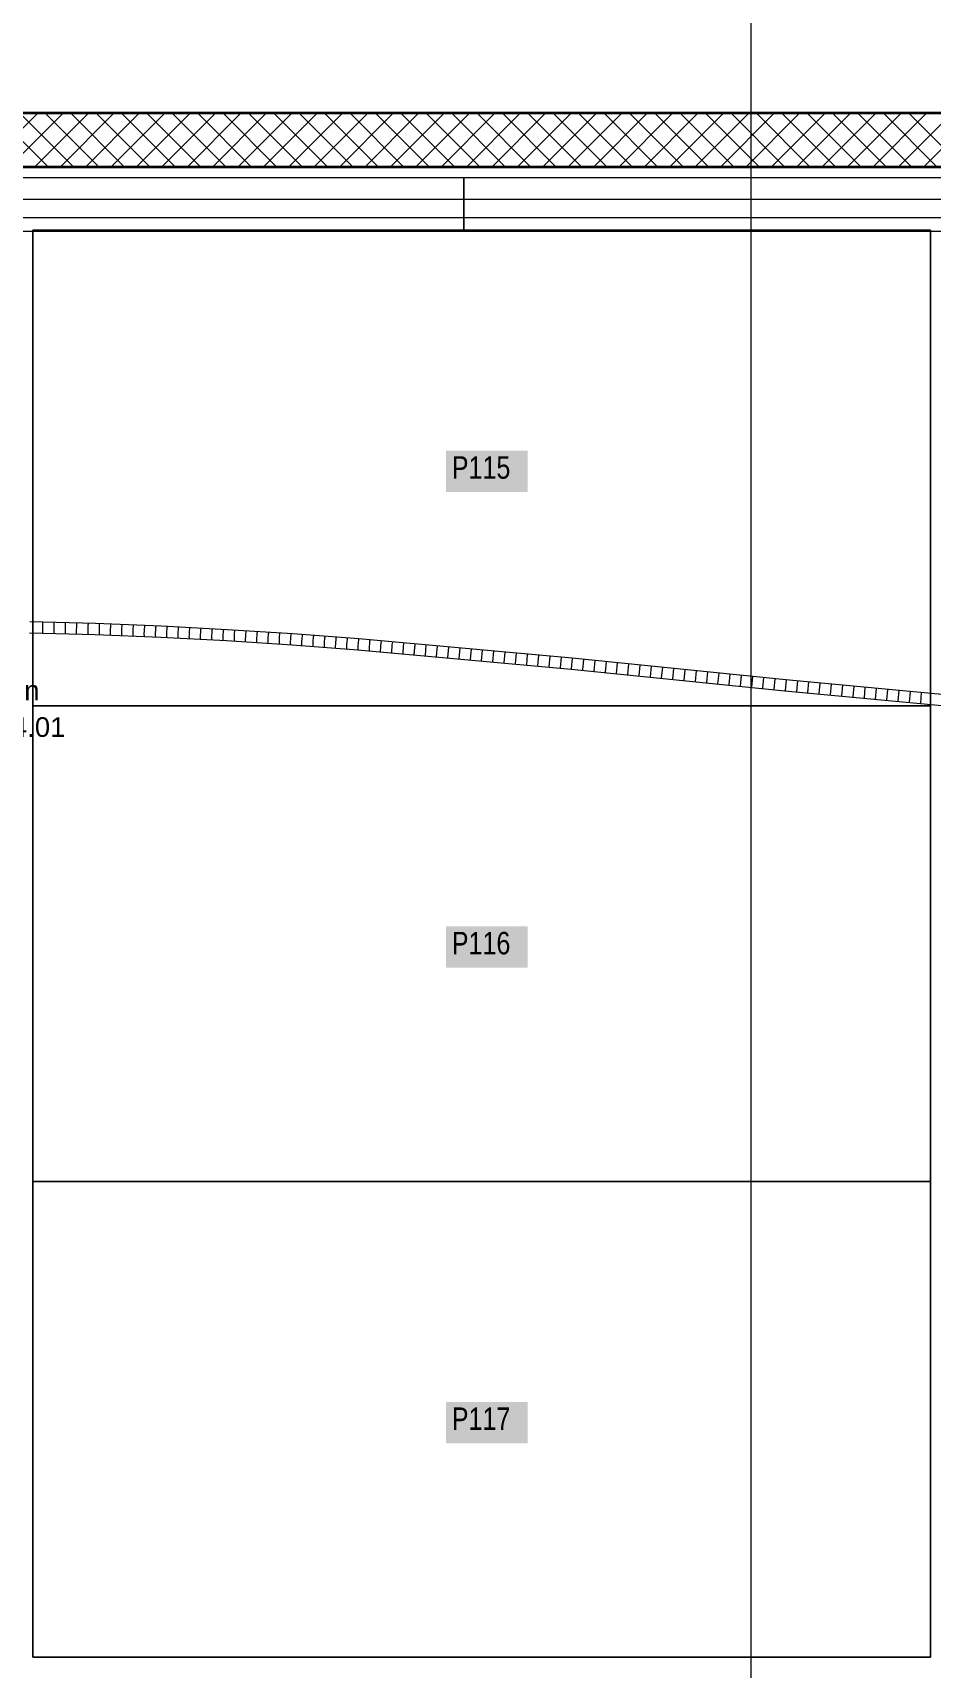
# Model space of a CAD drawing. Extents: x -882 to 613, y -179 to 707.
# Drawn here: x -194.5 to -94.4, y 391 to 573.3 of the extents above; entities that cross this region are included whole.
import ezdxf
from ezdxf.lldxf.tags import DXFTag

# ---------------------------------------------------------------- set-up
doc = ezdxf.new("R2010")
doc.units = 0
doc.layers.get('0').update_dxf_attribs({"lineweight": 13})
for name, color, linetype, lineweight, true_color in [('A-DETL-____-OTLN', 5, 'Continuous', 9, 0x0000ff), ('EL01_WAN_Röhre Decke', 1, 'Continuous', 13, 0xff0000), ('EL01_WAN_Röhre Decke Typ', 1, 'Continuous', 13, 0xff0000), ('EL01_WAN_Trassen', 40, 'Continuous', 13, 0xffbf00)]:
    doc.layers.add(name, color=color, linetype=linetype, lineweight=lineweight, true_color=true_color)
for name, color, linetype, lineweight in [('A-FLOR-____-OTLN', 7, 'Continuous', 9), ('A-WALL-____-MCUT', 7, 'Continuous', 35), ('A-WALL-____-PATT', 7, 'Continuous', 35), ('C-PRKG-____-IDEN', 7, 'Continuous', 5), ('C-PRKG-____-OTLN', 7, 'Continuous', 9), ('S-GRID-____-OTLN', 7, 'Continuous', 5)]:
    doc.layers.add(name, color=color, linetype=linetype, lineweight=lineweight)
doc.styles.get("Standard").update_dxf_attribs({"font": 'arial.ttf'})
tags = doc.linetypes.add('_Rasterlinie_', pattern=[0.375, 0.2, -0.05, 0.075, -0.05]).pattern_tags.tags
tags[10:11] = [DXFTag(74, 4), DXFTag(75, 0), DXFTag(340, '0'), DXFTag(46, 1.0), DXFTag(50, 0.0), DXFTag(44, 0.0), DXFTag(45, 0.0)]
tags[8:9] = [DXFTag(74, 4), DXFTag(75, 0), DXFTag(340, '0'), DXFTag(46, 1.0), DXFTag(50, 0.0), DXFTag(44, 0.0), DXFTag(45, 0.0)]
tags[6:7] = [DXFTag(74, 4), DXFTag(75, 0), DXFTag(340, '0'), DXFTag(46, 1.0), DXFTag(50, 0.0), DXFTag(44, 0.0), DXFTag(45, 0.0)]
tags[4:5] = [DXFTag(74, 4), DXFTag(75, 0), DXFTag(340, '0'), DXFTag(46, 1.0), DXFTag(50, 0.0), DXFTag(44, 0.0), DXFTag(45, 0.0)]
tags = doc.linetypes.add('Gestrichelt', pattern=[0.1, 0.05, -0.05]).pattern_tags.tags
tags[6:7] = [DXFTag(74, 4), DXFTag(75, 0), DXFTag(340, '0'), DXFTag(46, 1.0), DXFTag(50, 0.0), DXFTag(44, 0.0), DXFTag(45, 0.0)]
tags[4:5] = [DXFTag(74, 4), DXFTag(75, 0), DXFTag(340, '0'), DXFTag(46, 1.0), DXFTag(50, 0.0), DXFTag(44, 0.0), DXFTag(45, 0.0)]

# ---------------------------------------------------------------- blocks, each defined once
blk = doc.blocks.new('Referenz-A0UJ2IESXE', base_point=(-902.38, -164.15))
at = {"layer": 'A-DETL-____-OTLN', "color": 0, "linetype": 'Gestrichelt', "ltscale": 0.13}
blk.add_line((-394.51, 552.68), (-56.71, 552.68), dxfattribs=at)
at = {"layer": 'A-FLOR-____-OTLN', "color": 0, "linetype": 'Continuous', "ltscale": 0.13}
for p, q in [((-56.11, 558.28), (-394.51, 558.28)), ((-56.71, 554.69), (-394.51, 554.69))]:
    blk.add_line(p, q, dxfattribs=at)
at = {"layer": 'A-WALL-____-MCUT', "color": 0, "linetype": 'Continuous', "ltscale": 0.35}
for p, q in [((368.89, 564.29), (-640.67, 564.29)), ((-56.11, 558.29), (-394.51, 558.29))]:
    blk.add_line(p, q, dxfattribs=at)
at = {"layer": 'A-WALL-____-PATT', "color": 0, "linetype": 'Continuous', "lineweight": 9, "ltscale": 0.13}
for p, q in [((-199.96, 558.29), (-193.96, 564.29)), ((-192.77, 558.29), (-198.77, 564.29)), ((-197.13, 558.29), (-191.13, 564.29)), ((-189.94, 558.29), (-195.94, 564.29)), ((-194.3, 558.29), (-188.3, 564.29)), ((-187.11, 558.29), (-193.11, 564.29)), ((-191.47, 558.29), (-185.47, 564.29)), ((-184.28, 558.29), (-190.28, 564.29)), ((-188.64, 558.29), (-182.64, 564.29)), ((-181.45, 558.29), (-187.45, 564.29)), ((-185.81, 558.29), (-179.81, 564.29)), ((-178.62, 558.29), (-184.62, 564.29)), ((-182.99, 558.29), (-176.99, 564.29)), ((-175.79, 558.29), (-181.79, 564.29)), ((-180.16, 558.29), (-174.16, 564.29)), ((-172.97, 558.29), (-178.97, 564.29)), ((-177.33, 558.29), (-171.33, 564.29)), ((-170.14, 558.29), (-176.14, 564.29)), ((-174.5, 558.29), (-168.5, 564.29)), ((-167.31, 558.29), (-173.31, 564.29)), ((-171.67, 558.29), (-165.67, 564.29)), ((-164.48, 558.29), (-170.48, 564.29)), ((-168.84, 558.29), (-162.84, 564.29)), ((-161.65, 558.29), (-167.65, 564.29)), ((-166.01, 558.29), (-160.01, 564.29)), ((-158.82, 558.29), (-164.82, 564.29)), ((-163.19, 558.29), (-157.19, 564.29)), ((-156, 558.29), (-162, 564.29)), ((-160.36, 558.29), (-154.36, 564.29)), ((-153.17, 558.29), (-159.17, 564.29)), ((-157.53, 558.29), (-151.53, 564.29)), ((-150.34, 558.29), (-156.34, 564.29)), ((-154.7, 558.29), (-148.7, 564.29)), ((-147.51, 558.29), (-153.51, 564.29)), ((-151.87, 558.29), (-145.87, 564.29)), ((-144.68, 558.29), (-150.68, 564.29)), ((-149.04, 558.29), (-143.04, 564.29)), ((-141.85, 558.29), (-147.85, 564.29)), ((-146.22, 558.29), (-140.22, 564.29)), ((-139.02, 558.29), (-145.02, 564.29)), ((-143.39, 558.29), (-137.39, 564.29)), ((-136.2, 558.29), (-142.2, 564.29)), ((-140.56, 558.29), (-134.56, 564.29)), ((-133.37, 558.29), (-139.37, 564.29)), ((-137.73, 558.29), (-131.73, 564.29)), ((-130.54, 558.29), (-136.54, 564.29)), ((-134.9, 558.29), (-128.9, 564.29)), ((-127.71, 558.29), (-133.71, 564.29)), ((-132.07, 558.29), (-126.07, 564.29)), ((-124.88, 558.29), (-130.88, 564.29)), ((-129.25, 558.29), (-123.25, 564.29)), ((-122.05, 558.29), (-128.05, 564.29)), ((-126.42, 558.29), (-120.42, 564.29)), ((-119.23, 558.29), (-125.23, 564.29)), ((-123.59, 558.29), (-117.59, 564.29)), ((-116.4, 558.29), (-122.4, 564.29)), ((-120.76, 558.29), (-114.76, 564.29)), ((-113.57, 558.29), (-119.57, 564.29)), ((-117.93, 558.29), (-111.93, 564.29)), ((-110.74, 558.29), (-116.74, 564.29)), ((-115.1, 558.29), (-109.1, 564.29)), ((-107.91, 558.29), (-113.91, 564.29)), ((-112.27, 558.29), (-106.27, 564.29)), ((-105.08, 558.29), (-111.08, 564.29)), ((-109.45, 558.29), (-103.45, 564.29)), ((-102.26, 558.29), (-108.26, 564.29)), ((-106.62, 558.29), (-100.62, 564.29)), ((-99.43, 558.29), (-105.43, 564.29)), ((-103.79, 558.29), (-97.79, 564.29)), ((-96.6, 558.29), (-102.6, 564.29)), ((-100.96, 558.29), (-94.96, 564.29)), ((-93.77, 558.29), (-99.77, 564.29)), ((-98.13, 558.29), (-92.13, 564.29)), ((-90.94, 558.29), (-96.94, 564.29)), ((-95.3, 558.29), (-89.3, 564.29))]:
    blk.add_line(p, q, dxfattribs=at)
at = {"layer": 'C-PRKG-____-IDEN', "color": 7, "linetype": 'Continuous', "ltscale": 0.13, "true_color": 0xffffff}
for points in [[(-148.47, 522.1), (-139.4, 522.1), (-148.47, 526.7)], [(-139.4, 522.1), (-148.47, 526.7), (-139.4, 526.7)], [(-148.47, 469.11), (-139.4, 469.11), (-148.47, 473.71)], [(-139.4, 469.11), (-148.47, 473.71), (-139.4, 473.71)], [(-148.47, 416.12), (-139.4, 416.12), (-148.47, 420.72)], [(-139.4, 416.12), (-148.47, 420.72), (-139.4, 420.72)]]:
    blk.add_solid(points, dxfattribs=at)
at = {"layer": 'C-PRKG-____-OTLN', "color": 0, "linetype": 'Continuous', "ltscale": 0.13}
for p, q in [((-194.51, 551.26), (-194.51, 498.27)), ((-94.51, 551.26), (-194.51, 551.26)), ((-94.51, 551.26), (-194.51, 551.26)), ((-194.51, 551.26), (-194.51, 498.27)), ((-194.51, 498.27), (-194.51, 551.26)), ((-194.51, 551.26), (-94.51, 551.26)), ((-194.51, 551.26), (-194.51, 551.26)), ((-94.51, 551.26), (-94.51, 498.27)), ((-94.51, 498.27), (-94.51, 551.26)), ((-94.51, 551.26), (-94.51, 498.27)), ((-94.51, 551.26), (-94.51, 551.26)), ((-194.51, 498.27), (-194.51, 445.28)), ((-94.51, 498.27), (-194.51, 498.27)), ((-94.51, 498.27), (-194.51, 498.27)), ((-194.51, 498.27), (-194.51, 445.28)), ((-194.51, 445.28), (-194.51, 498.27)), ((-194.51, 498.27), (-94.51, 498.27)), ((-194.51, 498.27), (-194.51, 498.27)), ((-94.51, 498.27), (-194.51, 498.27)), ((-194.51, 498.27), (-94.51, 498.27)), ((-94.51, 498.27), (-194.51, 498.27)), ((-194.51, 498.27), (-194.51, 498.27)), ((-94.51, 498.27), (-94.51, 445.28)), ((-94.51, 445.28), (-94.51, 498.27)), ((-94.51, 498.27), (-94.51, 445.28)), ((-94.51, 498.27), (-94.51, 498.27)), ((-94.51, 498.27), (-94.51, 498.27)), ((-194.51, 445.28), (-194.51, 392.29)), ((-94.51, 445.28), (-194.51, 445.28)), ((-94.51, 445.28), (-194.51, 445.28)), ((-194.51, 445.28), (-194.51, 392.29)), ((-194.51, 392.29), (-194.51, 445.28)), ((-194.51, 445.28), (-94.51, 445.28)), ((-194.51, 445.28), (-194.51, 445.28)), ((-94.51, 445.28), (-194.51, 445.28)), ((-194.51, 445.28), (-94.51, 445.28)), ((-94.51, 445.28), (-194.51, 445.28)), ((-194.51, 445.28), (-194.51, 445.28)), ((-94.51, 445.28), (-94.51, 392.29)), ((-94.51, 392.29), (-94.51, 445.28)), ((-94.51, 445.28), (-94.51, 392.29)), ((-94.51, 445.28), (-94.51, 445.28)), ((-94.51, 445.28), (-94.51, 445.28)), ((-94.51, 392.29), (-194.51, 392.29)), ((-194.51, 392.29), (-94.51, 392.29)), ((-94.51, 392.29), (-194.51, 392.29)), ((-194.51, 392.29), (-194.51, 392.29)), ((-94.51, 392.29), (-94.51, 392.29))]:
    blk.add_line(p, q, dxfattribs=at)
at = {"layer": 'S-GRID-____-OTLN', "color": 0, "linetype": '_Rasterlinie_', "ltscale": 0.13}
blk.add_line((-114.51, -157.46), (-114.51, 660.29), dxfattribs=at)
at = {"layer": 'C-PRKG-____-IDEN', "color": 0, "linetype": 'Continuous', "ltscale": 0.13, "char_height": 2.5, "attachment_point": 1}
for s, insert in [('{\\W0.8;\\fArial;P115}', (-147.84, 526.08)), ('{\\W0.8;\\fArial;P116}', (-147.84, 473.09)), ('{\\W0.8;\\fArial;P117}', (-147.84, 420.1))]:
    blk.add_mtext(s, dxfattribs=dict(at, insert=insert))
blk = doc.blocks.new('Kabelkanal-A0UJ2IF8XE', base_point=(-146.51, 551.13))
at = {"color": 0, "linetype": 'ByBlock', "lineweight": -2, "ltscale": 0.13}
for p, q in [((-146.51, 551.13), (-146.51, 557.13)), ((-146.51, 557.13), (-86.51, 557.13)), ((-86.51, 557.13), (-86.51, 551.13)), ((-86.51, 551.13), (-146.51, 551.13))]:
    blk.add_line(p, q, dxfattribs=at)
blk = doc.blocks.new('Kabelkanal-A0UJ2IGIXE', base_point=(-206.51, 551.13))
at = {"color": 0, "linetype": 'ByBlock', "lineweight": -2, "ltscale": 0.13}
for p, q in [((-206.51, 551.13), (-206.51, 557.13)), ((-206.51, 557.13), (-146.51, 557.13)), ((-146.51, 557.13), (-146.51, 551.13)), ((-146.51, 551.13), (-206.51, 551.13))]:
    blk.add_line(p, q, dxfattribs=at)
blk = doc.blocks.new('MText-A0UJ2IK2XE', base_point=(-220.88, 482.33))
at = {"color": 0, "linetype": 'ByBlock', "lineweight": -2, "ltscale": 0.13, "char_height": 2.1875, "attachment_point": 1}
for s, insert in [('{\\fArial;UP-Schlaufkästen}', (-218.22, 501.09)), ('{\\fArial;Agro}', (-220.88, 497)), ('{\\fArial;Art.-Nr.:}', (-213.58, 497)), ('{\\fArial;9914.01}', (-201.92, 497)), ('{\\fArial;Länge:}', (-216.62, 492.73)), ('{\\fArial;250}', (-206.58, 492.73)), ('{\\fArial;mm}', (-200.51, 492.73)), ('{\\fArial;Breite:}', (-216.37, 488.64)), ('{\\fArial;105}', (-206.58, 488.64)), ('{\\fArial;mm}', (-200.77, 488.64)), ('{\\fArial;Tiefe:}', (-215, 484.52)), ('{\\fArial;94}', (-206.46, 484.52)), ('{\\fArial;mm}', (-202.14, 484.52))]:
    blk.add_mtext(s, dxfattribs=dict(at, insert=insert))
blk = doc.blocks.new('Flexrohr-A0UJ2ILMXE', base_point=(-202.2, 495.35))
at = {"color": 0, "linetype": 'ByBlock', "lineweight": -2, "ltscale": 0.13}
for p, q in [((-194.85, 507.65), (-187.51, 507.47)), ((-193.39, 506.4), (-193.37, 507.58)), ((-192.14, 506.36), (-192.11, 507.55)), ((-190.88, 506.33), (-190.85, 507.52)), ((-189.62, 506.3), (-189.59, 507.49)), ((-188.38, 506.95), (-188.39, 506.78)), ((-188.39, 506.78), (-188.39, 506.61)), ((-188.39, 506.61), (-188.39, 506.47)), ((-188.37, 507.11), (-188.38, 506.95)), ((-188.36, 507.26), (-188.37, 507.11)), ((-188.35, 507.38), (-188.36, 507.26)), ((-188.34, 507.46), (-188.35, 507.38)), ((-187.51, 507.47), (-180.18, 507.18)), ((-187.12, 507.08), (-187.13, 506.91)), ((-187.13, 506.91), (-187.13, 506.74)), ((-187.13, 506.74), (-187.13, 506.58)), ((-187.11, 507.22), (-187.12, 507.08)), ((-187.1, 507.34), (-187.11, 507.22)), ((-187.08, 507.42), (-187.1, 507.34)), ((-185.87, 506.86), (-185.88, 506.69)), ((-185.88, 506.69), (-185.88, 506.53)), ((-185.86, 507.03), (-185.87, 506.86)), ((-185.85, 507.17), (-185.86, 507.03)), ((-185.84, 507.29), (-185.85, 507.17)), ((-185.83, 507.37), (-185.84, 507.29)), ((-184.62, 506.64), (-184.63, 506.48)), ((-184.61, 506.98), (-184.62, 506.81)), ((-184.62, 506.81), (-184.62, 506.64)), ((-184.6, 507.12), (-184.61, 506.98)), ((-184.58, 507.24), (-184.6, 507.12)), ((-184.57, 507.32), (-184.58, 507.24)), ((-183.36, 506.76), (-183.37, 506.59)), ((-183.37, 506.59), (-183.37, 506.43)), ((-183.35, 506.93), (-183.36, 506.76)), ((-183.34, 507.07), (-183.35, 506.93)), ((-183.33, 507.19), (-183.34, 507.07)), ((-183.31, 507.27), (-183.33, 507.19)), ((-182.1, 506.88), (-182.11, 506.71)), ((-182.11, 506.71), (-182.11, 506.54)), ((-182.08, 507.02), (-182.1, 506.88)), ((-182.07, 507.14), (-182.08, 507.02)), ((-182.06, 507.22), (-182.07, 507.14)), ((-180.85, 506.66), (-180.86, 506.49)), ((-180.84, 506.83), (-180.85, 506.66)), ((-180.83, 506.97), (-180.84, 506.83)), ((-180.81, 507.09), (-180.83, 506.97)), ((-180.8, 507.17), (-180.81, 507.09)), ((-180.18, 507.18), (-172.85, 506.79)), ((-179.6, 506.61), (-179.61, 506.43)), ((-179.59, 506.77), (-179.6, 506.61)), ((-179.57, 506.91), (-179.59, 506.77)), ((-179.56, 507.03), (-179.57, 506.91)), ((-179.54, 507.11), (-179.56, 507.03)), ((-178.33, 506.7), (-178.34, 506.54)), ((-178.32, 506.85), (-178.33, 506.7)), ((-178.3, 506.97), (-178.32, 506.85)), ((-178.29, 507.04), (-178.3, 506.97)), ((-177.08, 506.64), (-177.09, 506.47)), ((-177.06, 506.78), (-177.08, 506.64)), ((-177.05, 506.9), (-177.06, 506.78)), ((-177.03, 506.98), (-177.05, 506.9)), ((-175.81, 506.72), (-175.82, 506.57)), ((-175.79, 506.83), (-175.81, 506.72)), ((-175.78, 506.91), (-175.79, 506.83)), ((-174.56, 506.65), (-174.57, 506.5)), ((-174.54, 506.77), (-174.56, 506.65)), ((-174.52, 506.84), (-174.54, 506.77)), ((-173.28, 506.7), (-173.3, 506.58)), ((-173.27, 506.78), (-173.28, 506.7)), ((-172.85, 506.79), (-165.53, 506.32)), ((-172.03, 506.62), (-172.05, 506.51)), ((-172.01, 506.7), (-172.03, 506.62)), ((-170.76, 506.62), (-170.78, 506.54)), ((-194.87, 506.39), (-187.55, 506.21)), ((-188.39, 506.47), (-188.39, 506.35)), ((-188.39, 506.35), (-188.38, 506.27)), ((-187.55, 506.21), (-180.24, 505.92)), ((-187.13, 506.58), (-187.13, 506.43)), ((-187.13, 506.43), (-187.13, 506.31)), ((-187.13, 506.31), (-187.12, 506.23)), ((-185.88, 506.53), (-185.88, 506.38)), ((-185.88, 506.38), (-185.88, 506.26)), ((-185.88, 506.26), (-185.87, 506.18)), ((-184.63, 506.48), (-184.63, 506.33)), ((-184.63, 506.33), (-184.62, 506.21)), ((-184.62, 506.21), (-184.62, 506.13)), ((-183.37, 506.43), (-183.37, 506.28)), ((-183.37, 506.28), (-183.37, 506.16)), ((-183.37, 506.16), (-183.36, 506.08)), ((-182.11, 506.54), (-182.12, 506.38)), ((-182.12, 506.38), (-182.12, 506.23)), ((-182.12, 506.23), (-182.11, 506.11)), ((-182.11, 506.11), (-182.11, 506.04)), ((-180.86, 506.49), (-180.86, 506.33)), ((-180.86, 506.33), (-180.86, 506.18)), ((-180.86, 506.18), (-180.86, 506.07)), ((-180.86, 506.07), (-180.85, 505.99)), ((-180.24, 505.92), (-172.93, 505.54)), ((-179.61, 506.43), (-179.61, 506.27)), ((-179.61, 506.27), (-179.61, 506.12)), ((-179.61, 506.12), (-179.61, 506.01)), ((-179.61, 506.01), (-179.6, 505.93)), ((-178.35, 506.37), (-178.36, 506.2)), ((-178.36, 506.2), (-178.36, 506.06)), ((-178.36, 506.06), (-178.35, 505.94)), ((-178.34, 506.54), (-178.35, 506.37)), ((-178.35, 505.94), (-178.35, 505.86)), ((-177.1, 506.14), (-177.11, 505.99)), ((-177.11, 505.99), (-177.1, 505.87)), ((-177.09, 506.47), (-177.1, 506.3)), ((-177.1, 506.3), (-177.1, 506.14)), ((-177.1, 505.87), (-177.09, 505.79)), ((-175.84, 506.41), (-175.85, 506.24)), ((-175.85, 506.24), (-175.85, 506.07)), ((-175.85, 506.07), (-175.85, 505.93)), ((-175.85, 505.93), (-175.85, 505.81)), ((-175.85, 505.81), (-175.84, 505.73)), ((-175.82, 506.57), (-175.84, 506.41)), ((-174.59, 506.17), (-174.6, 506.01)), ((-174.6, 506.01), (-174.6, 505.86)), ((-174.6, 505.86), (-174.6, 505.74)), ((-174.6, 505.74), (-174.59, 505.66)), ((-174.58, 506.34), (-174.59, 506.17)), ((-174.57, 506.5), (-174.58, 506.34)), ((-173.34, 506.1), (-173.35, 505.94)), ((-173.35, 505.94), (-173.35, 505.79)), ((-173.35, 505.79), (-173.34, 505.68)), ((-173.33, 506.27), (-173.34, 506.1)), ((-173.34, 505.68), (-173.34, 505.6)), ((-173.32, 506.44), (-173.33, 506.27)), ((-173.3, 506.58), (-173.32, 506.44)), ((-172.93, 505.54), (-165.62, 505.06)), ((-172.08, 506.2), (-172.09, 506.03)), ((-172.09, 506.03), (-172.09, 505.86)), ((-172.09, 505.86), (-172.09, 505.72)), ((-172.09, 505.72), (-172.09, 505.6)), ((-172.09, 505.6), (-172.08, 505.52)), ((-172.06, 506.36), (-172.08, 506.2)), ((-172.05, 506.51), (-172.06, 506.36)), ((-170.83, 505.95), (-170.84, 505.78)), ((-170.84, 505.78), (-170.84, 505.64)), ((-170.84, 505.64), (-170.84, 505.52)), ((-170.84, 505.52), (-170.83, 505.44)), ((-170.82, 506.12), (-170.83, 505.95)), ((-170.81, 506.28), (-170.82, 506.12)), ((-170.79, 506.43), (-170.81, 506.28)), ((-170.78, 506.54), (-170.79, 506.43)), ((-169.58, 505.87), (-169.59, 505.7)), ((-169.59, 505.7), (-169.59, 505.56)), ((-169.59, 505.56), (-169.59, 505.44)), ((-169.59, 505.44), (-169.58, 505.36)), ((-169.57, 506.04), (-169.58, 505.87)), ((-169.55, 506.2), (-169.57, 506.04)), ((-169.54, 506.35), (-169.55, 506.2)), ((-169.52, 506.46), (-169.54, 506.35)), ((-169.5, 506.54), (-169.52, 506.46)), ((-168.33, 505.62), (-168.34, 505.47)), ((-168.34, 505.47), (-168.33, 505.36)), ((-168.32, 505.96), (-168.33, 505.78)), ((-168.33, 505.78), (-168.33, 505.62)), ((-168.33, 505.36), (-168.33, 505.28)), ((-168.3, 506.12), (-168.32, 505.96)), ((-168.28, 506.26), (-168.3, 506.12)), ((-168.27, 506.38), (-168.28, 506.26)), ((-168.25, 506.46), (-168.27, 506.38)), ((-167.07, 505.7), (-167.08, 505.54)), ((-167.08, 505.54), (-167.08, 505.39)), ((-167.08, 505.39), (-167.08, 505.28)), ((-167.08, 505.28), (-167.08, 505.2)), ((-167.06, 505.87), (-167.07, 505.7)), ((-167.05, 506.04), (-167.06, 505.87)), ((-167.03, 506.18), (-167.05, 506.04)), ((-167.01, 506.3), (-167.03, 506.18)), ((-167, 506.38), (-167.01, 506.3)), ((-165.82, 505.62), (-165.83, 505.46)), ((-165.83, 505.46), (-165.83, 505.31)), ((-165.83, 505.31), (-165.83, 505.2)), ((-165.83, 505.2), (-165.82, 505.12)), ((-165.81, 505.79), (-165.82, 505.62)), ((-165.79, 505.96), (-165.81, 505.79)), ((-165.78, 506.1), (-165.79, 505.96)), ((-165.76, 506.22), (-165.78, 506.1)), ((-165.74, 506.3), (-165.76, 506.22)), ((-165.62, 505.06), (-158.31, 504.52)), ((-165.53, 506.32), (-158.2, 505.77)), ((-164.57, 505.37), (-164.58, 505.22)), ((-164.58, 505.22), (-164.58, 505.1)), ((-164.58, 505.1), (-164.57, 505.02)), ((-164.55, 505.7), (-164.57, 505.53)), ((-164.57, 505.53), (-164.57, 505.37)), ((-164.54, 505.86), (-164.55, 505.7)), ((-164.52, 506.01), (-164.54, 505.86)), ((-164.5, 506.13), (-164.52, 506.01)), ((-164.49, 506.2), (-164.5, 506.13)), ((-163.31, 505.44), (-163.32, 505.27)), ((-163.32, 505.27), (-163.32, 505.13)), ((-163.32, 505.13), (-163.32, 505.01)), ((-163.32, 505.01), (-163.32, 504.93)), ((-163.3, 505.61), (-163.31, 505.44)), ((-163.28, 505.77), (-163.3, 505.61)), ((-163.27, 505.92), (-163.28, 505.77)), ((-163.25, 506.03), (-163.27, 505.92)), ((-163.23, 506.11), (-163.25, 506.03)), ((-162.06, 505.34), (-162.07, 505.18)), ((-162.07, 505.18), (-162.07, 505.03)), ((-162.07, 505.03), (-162.07, 504.92)), ((-162.07, 504.92), (-162.07, 504.84)), ((-162.04, 505.51), (-162.06, 505.34)), ((-162.03, 505.68), (-162.04, 505.51)), ((-162.01, 505.82), (-162.03, 505.68)), ((-161.99, 505.94), (-162.01, 505.82)), ((-161.98, 506.02), (-161.99, 505.94)), ((-160.81, 505.09), (-160.82, 504.94)), ((-160.82, 504.94), (-160.82, 504.82)), ((-160.82, 504.82), (-160.82, 504.74)), ((-160.8, 505.25), (-160.81, 505.09)), ((-160.79, 505.42), (-160.8, 505.25)), ((-160.77, 505.58), (-160.79, 505.42)), ((-160.75, 505.73), (-160.77, 505.58)), ((-160.74, 505.84), (-160.75, 505.73)), ((-160.72, 505.92), (-160.74, 505.84)), ((-159.56, 504.85), (-159.57, 504.73)), ((-159.55, 505.16), (-159.56, 504.99)), ((-159.56, 504.99), (-159.56, 504.85)), ((-159.53, 505.33), (-159.55, 505.16)), ((-159.52, 505.49), (-159.53, 505.33)), ((-159.5, 505.63), (-159.52, 505.49)), ((-159.48, 505.75), (-159.5, 505.63)), ((-159.46, 505.83), (-159.48, 505.75)), ((-158.3, 504.9), (-158.31, 504.75)), ((-158.29, 505.06), (-158.3, 504.9)), ((-158.28, 505.23), (-158.29, 505.06)), ((-158.26, 505.4), (-158.28, 505.23)), ((-158.24, 505.54), (-158.26, 505.4)), ((-158.22, 505.66), (-158.24, 505.54)), ((-158.21, 505.73), (-158.22, 505.66)), ((-158.2, 505.77), (-134.42, 503.62)), ((-157.05, 504.78), (-157.06, 504.64)), ((-157.04, 504.95), (-157.05, 504.78)), ((-157.02, 505.12), (-157.04, 504.95)), ((-157.01, 505.28), (-157.02, 505.12)), ((-156.99, 505.43), (-157.01, 505.28)), ((-156.97, 505.54), (-156.99, 505.43)), ((-156.96, 505.62), (-156.97, 505.54)), ((-155.78, 504.83), (-155.79, 504.67)), ((-155.77, 505), (-155.78, 504.83)), ((-155.75, 505.17), (-155.77, 505)), ((-155.73, 505.31), (-155.75, 505.17)), ((-155.72, 505.43), (-155.73, 505.31)), ((-155.7, 505.51), (-155.72, 505.43)), ((-154.51, 504.89), (-154.53, 504.72)), ((-154.5, 505.05), (-154.51, 504.89)), ((-154.48, 505.2), (-154.5, 505.05)), ((-154.46, 505.32), (-154.48, 505.2)), ((-154.45, 505.39), (-154.46, 505.32)), ((-153.26, 504.78), (-153.27, 504.61)), ((-153.24, 504.94), (-153.26, 504.78)), ((-153.23, 505.09), (-153.24, 504.94)), ((-153.21, 505.2), (-153.23, 505.09)), ((-153.19, 505.28), (-153.21, 505.2)), ((-151.99, 504.83), (-152.01, 504.66)), ((-151.97, 504.97), (-151.99, 504.83)), ((-151.95, 505.09), (-151.97, 504.97)), ((-151.94, 505.17), (-151.95, 505.09)), ((-150.78, 503.87), (-150.68, 505.05)), ((-149.53, 503.76), (-149.42, 504.94)), ((-148.28, 503.64), (-148.17, 504.82)), ((-159.57, 504.73), (-159.56, 504.65)), ((-158.31, 504.75), (-158.31, 504.63)), ((-158.31, 504.63), (-158.31, 504.55)), ((-158.31, 504.52), (-134.54, 502.36)), ((-157.06, 504.64), (-157.06, 504.52)), ((-157.06, 504.52), (-157.06, 504.44)), ((-155.8, 504.52), (-155.81, 504.41)), ((-155.81, 504.41), (-155.81, 504.33)), ((-155.79, 504.67), (-155.8, 504.52)), ((-154.54, 504.56), (-154.55, 504.41)), ((-154.55, 504.41), (-154.55, 504.29)), ((-154.55, 504.29), (-154.55, 504.21)), ((-154.53, 504.72), (-154.54, 504.56)), ((-153.29, 504.44), (-153.3, 504.3)), ((-153.3, 504.3), (-153.3, 504.18)), ((-153.3, 504.18), (-153.3, 504.1)), ((-153.27, 504.61), (-153.29, 504.44)), ((-152.04, 504.18), (-152.05, 504.07)), ((-152.05, 504.07), (-152.05, 503.99)), ((-152.03, 504.33), (-152.04, 504.18)), ((-152.02, 504.49), (-152.03, 504.33)), ((-152.01, 504.66), (-152.02, 504.49)), ((-147.02, 503.53), (-146.92, 504.71)), ((-145.77, 503.42), (-145.66, 504.6)), ((-144.52, 503.3), (-144.41, 504.48)), ((-143.26, 503.19), (-143.15, 504.37)), ((-142.01, 503.08), (-141.9, 504.26)), ((-140.76, 502.96), (-140.65, 504.14)), ((-139.5, 502.85), (-139.39, 504.03)), ((-138.25, 502.74), (-138.14, 503.92)), ((-137, 502.62), (-136.89, 503.8)), ((-135.75, 502.51), (-135.63, 503.69)), ((-134.49, 502.39), (-134.38, 503.57)), ((-134.42, 503.62), (-110.62, 501.21)), ((-133.24, 502.27), (-133.13, 503.45)), ((-131.99, 502.14), (-131.87, 503.32)), ((-130.73, 502.01), (-130.62, 503.19)), ((-129.48, 501.89), (-129.37, 503.07)), ((-134.54, 502.36), (-110.74, 499.95)), ((-128.23, 501.76), (-128.11, 502.94)), ((-126.97, 501.63), (-126.86, 502.81)), ((-125.72, 501.51), (-125.61, 502.69)), ((-124.47, 501.38), (-124.35, 502.56)), ((-123.21, 501.25), (-123.1, 502.43)), ((-121.96, 501.13), (-121.84, 502.3)), ((-120.71, 501), (-120.59, 502.18)), ((-119.45, 500.87), (-119.34, 502.05)), ((-118.2, 500.74), (-118.08, 501.92)), ((-116.95, 500.62), (-116.83, 501.8)), ((-115.69, 500.49), (-115.58, 501.67)), ((-114.44, 500.36), (-114.32, 501.54)), ((-113.19, 500.24), (-113.07, 501.42)), ((-111.93, 500.11), (-111.82, 501.29)), ((-110.68, 499.98), (-110.56, 501.16)), ((-110.62, 501.21), (-86.81, 498.96)), ((-110.74, 499.95), (-86.91, 497.7)), ((-109.42, 499.86), (-109.31, 501.04)), ((-108.17, 499.75), (-108.06, 500.93)), ((-106.91, 499.63), (-106.8, 500.81)), ((-105.66, 499.51), (-105.55, 500.69)), ((-104.4, 499.39), (-104.29, 500.57)), ((-103.15, 499.27), (-103.04, 500.45)), ((-101.89, 499.15), (-101.79, 500.33)), ((-100.64, 499.03), (-100.53, 500.21)), ((-99.39, 498.92), (-99.28, 500.1)), ((-98.13, 498.8), (-98.02, 499.98)), ((-96.88, 498.68), (-96.77, 499.86)), ((-95.62, 498.56), (-95.52, 499.74))]:
    blk.add_line(p, q, dxfattribs=at)

msp = doc.modelspace()

# ---------------------------------------------------------------- block references
at = {"color": 9, "lineweight": 25, "ltscale": 0.25, "true_color": 0xc0c0c0}
msp.add_blockref('Referenz-A0UJ2IESXE', (-902.38, -164.15), dxfattribs=at)
at = {"layer": 'EL01_WAN_Röhre Decke', "color": 1, "ltscale": 0.13, "true_color": 0xff0000}
msp.add_blockref('Flexrohr-A0UJ2ILMXE', (-202.2, 495.35), dxfattribs=at)
at = {"layer": 'EL01_WAN_Röhre Decke Typ', "color": 1, "ltscale": 0.13, "true_color": 0xff0000}
msp.add_blockref('MText-A0UJ2IK2XE', (-220.88, 482.33), dxfattribs=at)
at = {"layer": 'EL01_WAN_Trassen', "ltscale": 0.13}
for name, p in [('Kabelkanal-A0UJ2IGIXE', (-206.51, 551.13)), ('Kabelkanal-A0UJ2IF8XE', (-146.51, 551.13))]:
    msp.add_blockref(name, p, dxfattribs=at)

doc.saveas('drawing.dxf')
